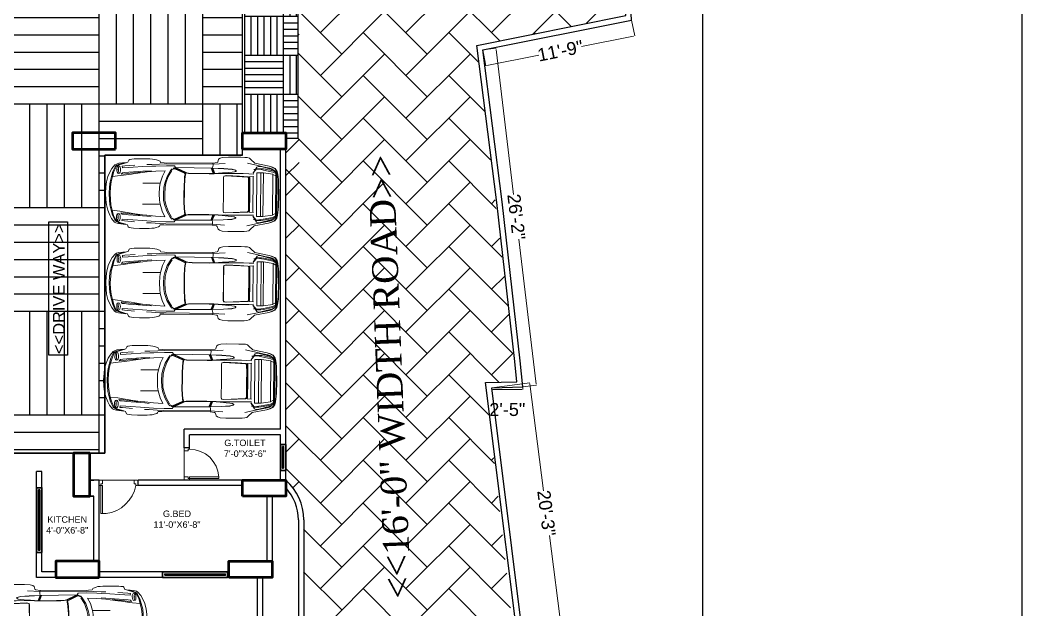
# Model space of a CAD drawing. Header units: inches. Extents: x -3571 to 5466, y -4496 to 5188.
# Drawn here: x 4539 to 5466, y 890 to 1436 of the extents above; entities that cross this region are included whole.
import ezdxf

# ---------------------------------------------------------------- set-up
doc = ezdxf.new("R2010")
doc.units = ezdxf.units.IN
doc.header["$MEASUREMENT"] = 0
for name, color, linetype, lineweight in [('COLUMN', 1, 'Continuous', 50), ('DOOR', 13, 'Continuous', 20), ('high income', 202, 'Continuous', 5), ('text', 7, 'Continuous', 5), ('wall', 250, 'Continuous', 30), ('WALL (I)', 7, 'Continuous', 30), ('WIN', 132, 'Continuous', 9)]:
    doc.layers.add(name, color=color, linetype=linetype, lineweight=lineweight)
doc.styles.add('1-2', font='arial.ttf')
doc.styles.add('a', font='times.ttf', dxfattribs={"height": 1})
doc.styles.add('arial narrow', font='ARIALN.TTF')
doc.styles.add('DIM', font='arial.ttf', dxfattribs={"width": 0.9, "height": 7})
doc.styles.add('style2', font='ARIALN.TTF')
doc.dimstyles.new('STANDARD$0', dxfattribs={"dimscale": 0, "dimtxt": 10, "dimasz": 8, "dimexe": 6, "dimexo": 8, "dimgap": 3, "dimtad": 1, "dimdec": 0, "dimzin": 3, "dimdsep": 46, "dimlunit": 4, "dimtxsty": 'DIM', "dimblk": 'DOTSMALL', "dimcen": 0, "dimclrd": 6, "dimclre": 6, "dimclrt": 256, "dimadec": 0, "dimazin": 0, "dimtfac": 1, "dimtdec": 0, "dimtofl": 0, "dimtmove": 2, "dimatfit": 0, "dimldrblk": 'DOTSMALL', "dimfxl": 1, "dimtolj": 1, "dimtzin": 0, "dimarcsym": 0})

# ---------------------------------------------------------------- blocks, each defined once
blk = doc.blocks.new('*D12')
at = {"layer": 'Defpoints', "color": 0, "ltscale": 2}
for p in [(5104.9, 1436.11), (5107.85, 1421.41), (4967.14, 1408.43)]:
    blk.add_point(p, dxfattribs=at)
at = {"layer": 'wall', "color": 7, "lineweight": 15, "ltscale": 2}
for p, q in [((5104.9, 1436.11), (5107.85, 1421.41)), ((5106.87, 1421.22), (5058.72, 1411.54)), ((4967.14, 1408.43), (4970.1, 1393.74)), ((4971.08, 1393.93), (5019.23, 1403.61))]:
    blk.add_line(p, q, dxfattribs=at)
at = {"layer": 'wall', "color": 7, "ltscale": 2}
for points in [[(5106.84, 1421.38), (5106.91, 1421.05), (5107.85, 1421.41)], [(4971.04, 1394.1), (4971.11, 1393.77), (4970.1, 1393.74)]]:
    blk.add_solid(points, dxfattribs=at)
at = {"layer": 'wall', "color": 7, "lineweight": 25, "ltscale": 2, "insert": (5038.98, 1407.57), "char_height": 12, "attachment_point": 5, "rotation": 11.35931, "style": '1-2'}
blk.add_mtext('\\A1;11\'-9"', dxfattribs=at)
blk = doc.blocks.new('*D13')
at = {"layer": 'Defpoints', "color": 0, "ltscale": 2}
for p in [(4967.14, 1408.43), (5004.38, 1096.39), (5016.89, 1097.88)]:
    blk.add_point(p, dxfattribs=at)
at = {"layer": 'wall', "color": 7, "lineweight": 15, "ltscale": 2}
for p, q in [((4967.14, 1408.43), (4979.65, 1409.93)), ((4979.76, 1408.93), (4995.8, 1274.56)), ((5016.77, 1098.88), (5000.73, 1233.25)), ((5004.38, 1096.39), (5016.89, 1097.88))]:
    blk.add_line(p, q, dxfattribs=at)
at = {"layer": 'wall', "color": 7, "ltscale": 2}
for points in [[(4979.93, 1408.95), (4979.6, 1408.91), (4979.65, 1409.93)], [(5016.93, 1098.89), (5016.6, 1098.86), (5016.89, 1097.88)]]:
    blk.add_solid(points, dxfattribs=at)
at = {"layer": 'wall', "color": 7, "lineweight": 25, "ltscale": 2, "insert": (4998.27, 1253.9), "char_height": 12, "attachment_point": 5, "rotation": 276.80574, "style": '1-2'}
blk.add_mtext('\\A1;26\'-2"', dxfattribs=at)
blk = doc.blocks.new('*D14')
at = {"layer": 'Defpoints', "color": 0, "ltscale": 2}
for p in [(4975.47, 1095.67), (5004.38, 1096.39), (4975.47, 1093.9)]:
    blk.add_point(p, dxfattribs=at)
at = {"layer": 'wall', "color": 7, "lineweight": 15, "ltscale": 2}
for p, q in [((4975.47, 1095.67), (4975.47, 1093.9)), ((5004.38, 1096.39), (5004.38, 1093.9)), ((5003.38, 1093.9), (4976.47, 1093.9))]:
    blk.add_line(p, q, dxfattribs=at)
at = {"layer": 'wall', "color": 7, "ltscale": 2}
for points in [[(4976.47, 1094.07), (4976.47, 1093.74), (4975.47, 1093.9)], [(5003.38, 1094.07), (5003.38, 1093.74), (5004.38, 1093.9)]]:
    blk.add_solid(points, dxfattribs=at)
at = {"layer": 'wall', "color": 7, "lineweight": 25, "ltscale": 2, "insert": (4989.93, 1075.39), "char_height": 12, "attachment_point": 5, "style": '1-2'}
blk.add_mtext('\\A1;2\'-5"', dxfattribs=at)
blk = doc.blocks.new('*D19')
at = {"layer": 'Defpoints', "color": 0, "ltscale": 2}
for p in [(4975.47, 1095.67), (5010.67, 1100.19), (5006.49, 854.44)]:
    blk.add_point(p, dxfattribs=at)
at = {"layer": 'wall', "color": 7, "lineweight": 15, "ltscale": 2}
for p, q in [((4975.47, 1095.67), (5010.67, 1100.19)), ((5010.79, 1099.2), (5023.53, 1000.21)), ((5041.56, 859.96), (5028.83, 958.95)), ((5006.49, 854.44), (5041.69, 858.97))]:
    blk.add_line(p, q, dxfattribs=at)
at = {"layer": 'wall', "color": 7, "ltscale": 2}
for points in [[(5010.96, 1099.22), (5010.63, 1099.18), (5010.67, 1100.19)], [(5041.73, 859.98), (5041.4, 859.94), (5041.69, 858.97)]]:
    blk.add_solid(points, dxfattribs=at)
at = {"layer": 'wall', "color": 7, "lineweight": 25, "ltscale": 2, "insert": (5026.18, 979.58), "char_height": 12, "attachment_point": 5, "rotation": 277.32891, "style": '1-2'}
blk.add_mtext('\\A1;20\'-3"', dxfattribs=at)
blk = doc.blocks.new('car-01')
at = {"layer": 'high income', "linetype": 'ByBlock'}
for p, q in [((-20.24, 148.32), (-22.7, 146.69)), ((-22.48, 146.53), (-20.24, 147.98)), ((-17.72, 149.01), (-20.24, 148.32)), ((-20.24, 147.98), (-17.72, 148.67)), ((-20.08, 147.24), (-19.08, 148.13)), ((-19.19, 147.24), (-18.64, 148.13)), ((-19.08, 148.13), (19.08, 148.13)), ((-13, 149.59), (-17.72, 149.01)), ((-17.72, 148.67), (-13.34, 149.22)), ((-13.34, 149.22), (-10.43, 149.34)), ((-10.1, 149.71), (-13, 149.59)), ((-10.43, 149.34), (0, 149.47)), ((-0.02, 149.91), (-10.1, 149.71)), ((10.43, 149.34), (0, 149.47)), ((0.02, 149.91), (10.1, 149.71)), ((10.1, 149.71), (13, 149.59)), ((13.34, 149.22), (10.43, 149.34)), ((13, 149.59), (17.72, 149.01)), ((17.72, 148.67), (13.34, 149.22)), ((17.72, 149.01), (20.24, 148.32)), ((20.24, 147.98), (17.72, 148.67)), ((19.19, 147.24), (18.64, 148.13)), ((20.08, 147.24), (19.08, 148.13)), ((20.24, 148.32), (22.7, 146.69)), ((22.48, 146.53), (20.24, 147.98)), ((-27.04, 128.94), (-24.68, 141.34)), ((-24.68, 141.34), (-23.6, 144.44)), ((-23.85, 144.26), (-24.68, 141.34)), ((-24.19, 134.45), (-21.42, 144.8)), ((-22.7, 146.69), (-23.85, 144.26)), ((-23.79, 137.53), (-22.97, 142.12)), ((-23.6, 144.44), (-22.48, 146.53)), ((-23.26, 138.45), (-22.51, 142.12)), ((-22.97, 142.12), (-22.42, 143.8)), ((-22.51, 142.12), (-21.82, 143.8)), ((-22.42, 143.8), (-21.36, 145.35)), ((-22.19, 136.67), (-20.53, 144.69)), ((-21.82, 143.8), (-21.59, 144.15)), ((-21.42, 144.8), (-20.08, 147.24)), ((-21.36, 145.35), (-21, 145.56)), ((-19.64, 144.69), (-21.3, 136.67)), ((-20.53, 144.69), (-19.19, 147.24)), ((-18.3, 147.24), (-19.64, 144.69)), ((-17.84, 144.69), (-18.96, 136.45)), ((18.3, 147.24), (-18.3, 147.24)), ((17.84, 144.69), (-17.84, 144.69)), ((-16.24, 147.24), (-17.58, 144.8)), ((16.24, 147.24), (17.58, 144.8)), ((17.84, 144.69), (18.96, 136.45)), ((18.3, 147.24), (19.64, 144.69)), ((20.53, 144.69), (19.19, 147.24)), ((19.64, 144.69), (21.3, 136.67)), ((21.42, 144.8), (20.08, 147.24)), ((22.19, 136.67), (20.53, 144.69)), ((21.36, 145.35), (21, 145.56)), ((22.42, 143.8), (21.36, 145.35)), ((24.19, 134.45), (21.42, 144.8)), ((21.82, 143.8), (21.59, 144.15)), ((22.51, 142.12), (21.82, 143.8)), ((22.97, 142.12), (22.42, 143.8)), ((23.6, 144.44), (22.48, 146.53)), ((23.26, 138.45), (22.51, 142.12)), ((22.7, 146.69), (23.85, 144.26)), ((23.79, 137.53), (22.97, 142.12)), ((24.68, 141.34), (23.6, 144.44)), ((23.85, 144.26), (24.68, 141.34)), ((27.04, 128.94), (24.68, 141.34)), ((-27.06, 122.54), (-25.11, 131.63)), ((-25.11, 131.63), (-23.79, 137.53)), ((-24.42, 132.33), (-24.19, 134.45)), ((-23.86, 130.89), (-24.42, 132.33)), ((-18.64, 127.56), (-23.86, 130.89)), ((-23.65, 138.13), (-23.26, 138.45)), ((-22.53, 130.89), (-22.42, 134.56)), ((-22.08, 130.89), (-22.53, 130.89)), ((-22.53, 130.89), (-18.65, 127.56)), ((-22.42, 134.56), (-22.19, 136.67)), ((-21.64, 134.56), (-22.08, 130.89)), ((-21.3, 136.67), (-21.64, 134.56)), ((18.96, 134.33), (-19.07, 134.33)), ((-18.96, 136.45), (-18.96, 130.89)), ((18.96, 136.45), (-18.96, 136.45)), ((-18.96, 130.89), (18.96, 130.89)), ((18.64, 127.56), (23.86, 130.89)), ((22.53, 130.89), (18.65, 127.56)), ((18.96, 136.45), (18.96, 130.89)), ((21.3, 136.67), (21.64, 134.56)), ((21.64, 134.56), (22.08, 130.89)), ((22.08, 130.89), (22.53, 130.89)), ((22.42, 134.56), (22.19, 136.67)), ((22.53, 130.89), (22.42, 134.56)), ((23.65, 138.13), (23.26, 138.45)), ((25.11, 131.63), (23.79, 137.53)), ((23.86, 130.89), (24.42, 132.33)), ((24.42, 132.33), (24.19, 134.45)), ((27.06, 122.54), (25.11, 131.63)), ((-32.02, 120.21), (-31.89, 122.44)), ((-31.89, 122.44), (-31.35, 124.33)), ((-31.35, 124.33), (-30.39, 125.45)), ((-30.39, 125.45), (-27.04, 128.94)), ((-21.62, 128.15), (-21.56, 129.46)), ((-18.02, 119.1), (-17.96, 123.99)), ((-17.96, 123.99), (-17.78, 128.15)), ((-15.11, 122.9), (-16.04, 104.35)), ((-15.77, 115.69), (-15.3, 123.28)), ((-15.35, 124.33), (-15.54, 128.14)), ((15.54, 127.56), (-15.44, 127.56)), ((-14.31, 124.71), (-15.35, 124.33)), ((-15.3, 123.28), (-14.92, 123.76)), ((-14.8, 123.38), (-15.11, 122.9)), ((-14.92, 123.76), (-14.31, 124.11)), ((-14.2, 123.73), (-14.8, 123.38)), ((0, 124.79), (-14.31, 124.71)), ((-14.31, 124.11), (-7.45, 124.24)), ((-7.35, 123.81), (-14.2, 123.73)), ((-7.45, 124.24), (0, 124.24)), ((0, 123.81), (-7.35, 123.81)), ((0, 124.79), (14.31, 124.71)), ((7.45, 124.24), (0, 124.24)), ((0, 123.81), (7.35, 123.81)), ((7.35, 123.81), (14.2, 123.73)), ((14.31, 124.11), (7.45, 124.24)), ((14.2, 123.73), (14.8, 123.38)), ((14.31, 124.71), (15.35, 124.33)), ((14.92, 123.76), (14.31, 124.11)), ((14.8, 123.38), (15.11, 122.9)), ((15.3, 123.28), (14.92, 123.76)), ((15.11, 122.9), (16.04, 104.35)), ((15.77, 115.69), (15.3, 123.28)), ((15.35, 124.33), (15.54, 128.14)), ((17.96, 123.99), (17.78, 128.15)), ((18.02, 119.1), (17.96, 123.99)), ((21.62, 128.15), (21.56, 129.46)), ((30.39, 125.45), (27.04, 128.94)), ((31.35, 124.33), (30.39, 125.45)), ((31.89, 122.44), (31.35, 124.33)), ((32.02, 120.21), (31.89, 122.44)), ((-32.13, 116.88), (-32.02, 120.21)), ((-32.13, 106.09), (-32.13, 116.88)), ((-20.67, 112.83), (-21.01, 112.37)), ((-20.21, 112.88), (-20.67, 112.83)), ((-19.9, 112.57), (-20.21, 112.88)), ((-18.1, 104.2), (-18.09, 113.43)), ((-18.09, 113.43), (-18.02, 119.1)), ((-16.15, 104.18), (-15.77, 115.69)), ((16.15, 104.18), (15.77, 115.69)), ((18.09, 113.43), (18.02, 119.1)), ((18.1, 104.2), (18.09, 113.43)), ((19.9, 112.57), (20.21, 112.88)), ((20.21, 112.88), (20.67, 112.83)), ((20.67, 112.83), (21.01, 112.37)), ((32.13, 116.88), (32.02, 120.21)), ((32.13, 106.09), (32.13, 116.88)), ((-31.81, 101.09), (-32.13, 106.09)), ((-21.73, 109.42), (-22.22, 102.09)), ((-21.61, 109.44), (-22.11, 102.09)), ((-21.01, 112.37), (-21.73, 109.42)), ((-20.9, 112.22), (-21.61, 109.44)), ((-20.56, 112.62), (-20.9, 112.22)), ((-20.19, 112.63), (-20.56, 112.62)), ((-19.9, 112.4), (-20.19, 112.63)), ((-19.56, 111.61), (-19.9, 112.57)), ((-19.56, 111.45), (-19.9, 112.4)), ((-19.24, 109.45), (-19.56, 111.61)), ((-19.24, 109.45), (-19.56, 111.45)), ((-18.93, 106.4), (-19.24, 109.45)), ((-18.45, 100.97), (-18.93, 106.4)), ((-17.88, 97.53), (-18.1, 104.2)), ((-15.74, 102.2), (-16.15, 104.18)), ((-16.04, 104.35), (-15.63, 102.35)), ((16.04, 104.35), (15.63, 102.35)), ((15.74, 102.2), (16.15, 104.18)), ((17.88, 97.53), (18.1, 104.2)), ((18.45, 100.97), (18.93, 106.4)), ((18.93, 106.4), (19.24, 109.45)), ((19.24, 109.45), (19.56, 111.61)), ((19.24, 109.45), (19.56, 111.45)), ((19.56, 111.61), (19.9, 112.57)), ((19.56, 111.45), (19.9, 112.4)), ((19.9, 112.4), (20.19, 112.63)), ((20.19, 112.63), (20.56, 112.62)), ((20.56, 112.62), (20.9, 112.22)), ((20.9, 112.22), (21.61, 109.44)), ((21.01, 112.37), (21.73, 109.42)), ((21.61, 109.44), (22.11, 102.09)), ((21.73, 109.42), (22.22, 102.09)), ((31.81, 101.09), (32.13, 106.09)), ((-31.13, 98.87), (-31.81, 101.09)), ((-30.24, 97.62), (-31.13, 98.87)), ((-27.86, 96.96), (-30.24, 97.62)), ((-27.38, 96.3), (-27.86, 96.96)), ((-26.78, 92.52), (-27.38, 96.3)), ((-25.94, 92.86), (-26.63, 103.31)), ((-22.22, 102.09), (-22.57, 92.41)), ((-22.11, 102.09), (-22.47, 92.41)), ((-18.21, 97.53), (-18.45, 100.97)), ((-17.99, 93.8), (-18.21, 97.53)), ((-17.76, 93.84), (-17.88, 97.53)), ((-14.46, 101.88), (-15.74, 102.2)), ((-15.63, 102.35), (-14.35, 102.02)), ((0.02, 102.06), (-14.46, 101.88)), ((-14.35, 102.02), (-0.02, 102.06)), ((-0.02, 102.06), (14.46, 101.88)), ((14.35, 102.02), (0.02, 102.06)), ((15.63, 102.35), (14.35, 102.02)), ((14.46, 101.88), (15.74, 102.2)), ((17.76, 93.84), (17.88, 97.53)), ((17.99, 93.8), (18.21, 97.53)), ((18.21, 97.53), (18.45, 100.97)), ((22.11, 102.09), (22.47, 92.41)), ((22.22, 102.09), (22.57, 92.41)), ((25.94, 92.86), (26.63, 103.31)), ((26.78, 92.52), (27.38, 96.3)), ((27.38, 96.3), (27.86, 96.96)), ((27.86, 96.96), (30.24, 97.62)), ((30.24, 97.62), (31.13, 98.87)), ((31.13, 98.87), (31.81, 101.09)), ((-26.84, 50.6), (-26.78, 92.52)), ((-25.94, 92.86), (-26.78, 92.52)), ((-25.28, 92.86), (-25.94, 92.86)), ((-25.91, 52.38), (-25.94, 92.86)), ((-24.03, 92.75), (-25.28, 92.86)), ((-22.9, 92.41), (-24.03, 92.75)), ((-22.57, 92.41), (-22.9, 92.41)), ((-22.9, 60.39), (-22.56, 92.41)), ((-22.45, 92.41), (-22.79, 60.88)), ((-22.56, 92.41), (-22.45, 92.41)), ((-18.02, 94.41), (-22.47, 92.61)), ((-17.99, 93.8), (-22.47, 91.95)), ((-22.47, 91.31), (-17.98, 93.12)), ((-17.86, 89.57), (-17.99, 93.8)), ((-17.89, 78.4), (-17.86, 89.57)), ((-17.69, 89.6), (-17.76, 93.84)), ((-17.68, 78.4), (-17.69, 89.6)), ((17.68, 78.4), (17.69, 89.6)), ((17.69, 89.6), (17.76, 93.84)), ((17.86, 89.57), (17.99, 93.8)), ((17.89, 78.4), (17.86, 89.57)), ((22.47, 91.31), (17.98, 93.12)), ((17.99, 93.8), (22.47, 91.95)), ((18.02, 94.41), (22.47, 92.61)), ((22.56, 92.41), (22.45, 92.41)), ((22.45, 92.41), (22.79, 60.88)), ((22.9, 60.39), (22.56, 92.41)), ((22.57, 92.41), (22.9, 92.41)), ((22.9, 92.41), (24.03, 92.75)), ((24.03, 92.75), (25.28, 92.86)), ((25.28, 92.86), (25.94, 92.86)), ((25.91, 52.38), (25.94, 92.86)), ((25.94, 92.86), (26.78, 92.52)), ((26.84, 50.6), (26.78, 92.52)), ((-17.89, 74.57), (-17.89, 78.4)), ((-17.74, 74.57), (-17.68, 78.4)), ((17.74, 74.57), (17.68, 78.4)), ((17.89, 74.57), (17.89, 78.4)), ((-18.59, 69.7), (-22.39, 61.42)), ((-18.18, 70.87), (-18.59, 69.7)), ((-18.59, 68.93), (-18.39, 69.49)), ((-18.39, 69.49), (-18.18, 70.1)), ((-17.96, 71.7), (-18.18, 70.87)), ((-18.18, 70.1), (-17.88, 71.66)), ((-17.98, 71.7), (-17.89, 74.57)), ((-17.88, 71.66), (-17.74, 74.57)), ((17.88, 71.66), (17.74, 74.57)), ((18.18, 70.1), (17.88, 71.66)), ((17.98, 71.7), (17.89, 74.57)), ((17.96, 71.7), (18.18, 70.87)), ((18.18, 70.87), (18.59, 69.7)), ((18.39, 69.49), (18.18, 70.1)), ((18.59, 68.93), (18.39, 69.49)), ((18.59, 69.7), (22.39, 61.42)), ((-22.4, 60.65), (-18.59, 68.93)), ((-18.47, 68.55), (-22.3, 60.17)), ((-21.82, 59.76), (-18.02, 68.09)), ((-18.22, 69.04), (-18.47, 68.55)), ((-17.56, 69.26), (-18.22, 69.04)), ((-18.02, 68.09), (-17.72, 68.6)), ((-17.72, 68.6), (-17.32, 68.79)), ((-16.53, 69.06), (-17.56, 69.26)), ((-17.32, 68.79), (-16.4, 68.53)), ((-15.14, 68.78), (-16.53, 69.06)), ((-16.4, 68.53), (-15.14, 68.33)), ((-12.66, 68.49), (-15.14, 68.78)), ((-15.14, 68.33), (-12.58, 68.15)), ((-12.66, 68.49), (-6.44, 68.16)), ((-12.58, 68.15), (-6.44, 67.89)), ((-6.44, 68.16), (0, 68.2)), ((-6.44, 67.89), (0, 67.86)), ((6.44, 68.16), (0, 68.2)), ((6.44, 67.89), (0, 67.86)), ((12.66, 68.49), (6.44, 68.16)), ((12.58, 68.15), (6.44, 67.89)), ((15.14, 68.33), (12.58, 68.15)), ((12.66, 68.49), (15.14, 68.78)), ((15.14, 68.78), (16.53, 69.06)), ((16.4, 68.53), (15.14, 68.33)), ((17.32, 68.79), (16.4, 68.53)), ((16.53, 69.06), (17.56, 69.26)), ((17.72, 68.6), (17.32, 68.79)), ((17.56, 69.26), (18.22, 69.04)), ((18.02, 68.09), (17.72, 68.6)), ((21.82, 59.76), (18.02, 68.09)), ((18.22, 69.04), (18.47, 68.55)), ((18.47, 68.55), (22.3, 60.17)), ((22.4, 60.65), (18.59, 68.93)), ((-25.89, 52.38), (-25.69, 46.61)), ((-24.36, 52.49), (-24.2, 59.5)), ((-23.97, 43.38), (-24.36, 52.49)), ((-22.91, 60.39), (-24.2, 59.5)), ((-22.99, 60.39), (-22.99, 60.39)), ((-22.25, 58.33), (-22.91, 60.39)), ((-22.68, 59.77), (-22.4, 60.65)), ((-22.3, 60.17), (-22.33, 59.21)), ((-22.33, 59.21), (-22.25, 58.33)), ((-21.74, 58.62), (-21.82, 59.76)), ((-20.24, 56.16), (-21.79, 57.5)), ((-20.96, 57.72), (-21.74, 58.62)), ((-15.14, 54.2), (-20.24, 57.24)), ((-15.14, 53.08), (-20.24, 56.16)), ((-15.14, 54.2), (-15.14, 54.2)), ((-9.13, 52.2), (-15.14, 54.2)), ((-9.13, 51.08), (-15.14, 53.08)), ((-5.56, 51.42), (-9.13, 52.2)), ((5.56, 51.42), (9.13, 52.2)), ((9.13, 52.2), (15.14, 54.2)), ((9.13, 51.08), (15.14, 53.08)), ((15.14, 54.2), (20.24, 57.24)), ((15.14, 53.08), (20.24, 56.16)), ((15.14, 54.2), (15.14, 54.2)), ((20.24, 56.16), (21.79, 57.5)), ((20.96, 57.72), (21.74, 58.62)), ((21.74, 58.62), (21.82, 59.76)), ((22.25, 58.33), (22.91, 60.39)), ((22.33, 59.21), (22.25, 58.33)), ((22.3, 60.17), (22.33, 59.21)), ((22.68, 59.77), (22.4, 60.65)), ((22.91, 60.39), (24.2, 59.5)), ((22.99, 60.39), (22.99, 60.39)), ((23.97, 43.38), (24.36, 52.49)), ((24.36, 52.49), (24.2, 59.5)), ((25.89, 52.38), (25.69, 46.61)), ((-29.72, 42.38), (-29.27, 43.96)), ((-29.27, 43.96), (-28.58, 46.16)), ((-28.58, 46.16), (-28.1, 46.94)), ((-28.1, 46.94), (-26.95, 47.37)), ((-26.95, 47.37), (-26.84, 50.6)), ((-25.69, 46.61), (-25.32, 39.74)), ((-19.47, 43.38), (-19.9, 51.42)), ((-19.9, 51.42), (-15.12, 49.08)), ((-15.12, 49.08), (-9.13, 47.3)), ((-5.56, 50.31), (-9.13, 51.08)), ((-9.13, 47.3), (-9.08, 39.71)), ((-9.13, 47.3), (-5.56, 46.73)), ((0, 51.2), (-5.56, 51.42)), ((0, 50.08), (-5.56, 50.31)), ((-5.56, 46.73), (0, 46.51)), ((0, 51.2), (5.56, 51.42)), ((0, 50.08), (5.56, 50.31)), ((5.56, 46.73), (0, 46.51)), ((5.56, 50.31), (9.13, 51.08)), ((9.13, 47.3), (5.56, 46.73)), ((9.13, 47.3), (9.08, 39.71)), ((15.12, 49.08), (9.13, 47.3)), ((19.9, 51.42), (15.12, 49.08)), ((19.47, 43.38), (19.9, 51.42)), ((25.69, 46.61), (25.32, 39.74)), ((26.95, 47.37), (26.84, 50.6)), ((28.1, 46.94), (26.95, 47.37)), ((28.58, 46.16), (28.1, 46.94)), ((29.27, 43.96), (28.58, 46.16)), ((29.72, 42.38), (29.27, 43.96)), ((-30.18, 29.47), (-30.1, 38.03)), ((-30.1, 38.03), (-29.96, 40.37)), ((-29.96, 40.37), (-29.72, 42.38)), ((-25.32, 39.74), (-25.14, 35.59)), ((-23.77, 39.74), (-23.97, 43.38)), ((-23.36, 32.04), (-23.77, 39.74)), ((-19.58, 35.8), (-19.9, 39.71)), ((-19.32, 32.04), (-19.58, 35.8)), ((-18.76, 35.8), (-19.47, 43.38)), ((-18.33, 32.04), (-18.76, 35.8)), ((-9.08, 39.71), (-9.08, 32.04)), ((9.08, 39.71), (9.08, 32.04)), ((18.33, 32.04), (18.76, 35.8)), ((18.76, 35.8), (19.47, 43.38)), ((19.32, 32.04), (19.58, 35.8)), ((19.58, 35.8), (19.9, 39.71)), ((23.36, 32.04), (23.77, 39.74)), ((23.77, 39.74), (23.97, 43.38)), ((25.32, 39.74), (25.14, 35.59)), ((29.96, 40.37), (29.72, 42.38)), ((30.1, 38.03), (29.96, 40.37)), ((30.18, 29.47), (30.1, 38.03)), ((-29.98, 24.46), (-30.18, 29.47)), ((-22.91, 23.69), (-23.36, 32.04)), ((-19.08, 28.24), (-19.32, 32.04)), ((-18.79, 24.11), (-19.08, 28.24)), ((-18.62, 30.13), (-17.99, 24.71)), ((-17.44, 25.39), (-18.33, 32.04)), ((17.44, 25.39), (18.33, 32.04)), ((18.62, 30.13), (17.99, 24.71)), ((18.79, 24.11), (19.08, 28.24)), ((19.08, 28.24), (19.32, 32.04)), ((22.91, 23.69), (23.36, 32.04)), ((29.98, 24.46), (30.18, 29.47)), ((-29.83, 22.47), (-29.98, 24.46)), ((-29.54, 20.68), (-29.83, 22.47)), ((-29.01, 19.91), (-29.54, 20.68)), ((-27, 19.1), (-29.01, 19.91)), ((-26.69, 17.69), (-27, 19.1)), ((-26.14, 11.23), (-26.8, 17.69)), ((-24.8, 11.51), (-26.69, 17.69)), ((-24.62, 25.22), (-23.8, 16.46)), ((-22.57, 19.27), (-22.91, 23.69)), ((-22.25, 14.43), (-22.57, 19.27)), ((-18.41, 19.98), (-18.79, 24.11)), ((-18.06, 16.38), (-18.41, 19.98)), ((-17.99, 24.71), (-17.55, 21.02)), ((-17.55, 21.02), (-17.07, 17.21)), ((-16.9, 22.16), (-17.44, 25.39)), ((-15.84, 15.3), (-16.9, 22.16)), ((15.84, 15.3), (16.9, 22.16)), ((16.9, 22.16), (17.44, 25.39)), ((17.55, 21.02), (17.07, 17.21)), ((17.99, 24.71), (17.55, 21.02)), ((18.06, 16.38), (18.41, 19.98)), ((18.41, 19.98), (18.79, 24.11)), ((22.25, 14.43), (22.57, 19.27)), ((22.57, 19.27), (22.91, 23.69)), ((24.62, 25.22), (23.8, 16.46)), ((24.8, 11.51), (26.69, 17.69)), ((26.14, 11.23), (26.8, 17.69)), ((26.69, 17.69), (27, 19.1)), ((27, 19.1), (29.01, 19.91)), ((29.01, 19.91), (29.54, 20.68)), ((29.54, 20.68), (29.83, 22.47)), ((29.83, 22.47), (29.98, 24.46)), ((-25.36, 11.74), (-26.59, 16.16)), ((-25.46, 9.13), (-26.14, 11.23)), ((-24.8, 7.9), (-25.46, 9.13)), ((-24.38, 9.53), (-25.36, 11.74)), ((-23.57, 9.24), (-24.8, 11.51)), ((-23.52, 8.48), (-24.38, 9.53)), ((-23.63, 11.95), (-23.89, 11.4)), ((-23.89, 11.4), (-23.57, 10.34)), ((-23.8, 16.46), (-23.57, 14.29)), ((-22.87, 12.39), (-23.63, 11.95)), ((-23.57, 14.29), (-22.25, 14.43)), ((-23.34, 10.63), (-23.57, 10.34)), ((-23.57, 10.34), (-23.34, 10.06)), ((-21.27, 8.01), (-23.57, 9.24)), ((-22.7, 10.86), (-23.34, 10.63)), ((-23.34, 10.06), (-22.7, 9.83)), ((-21.73, 12.71), (-22.87, 12.39)), ((-21.84, 11), (-22.7, 10.86)), ((-22.7, 9.83), (-21.71, 9.67)), ((-20.58, 11.08), (-21.84, 11)), ((-21.84, 11), (-20.58, 10.83)), ((-20.62, 12.8), (-21.73, 12.71)), ((-21.71, 9.67), (-20.58, 9.62)), ((-19.52, 12.71), (-20.62, 12.8)), ((-19.41, 11.02), (-20.58, 11.08)), ((-20.58, 10.83), (-19.41, 11.02)), ((-20.58, 9.62), (-19.42, 9.67)), ((-18.39, 12.39), (-19.52, 12.71)), ((-18.52, 10.86), (-19.42, 11.02)), ((-19.42, 9.67), (-18.45, 9.83)), ((-17.86, 10.63), (-18.52, 10.86)), ((-18.45, 9.83), (-17.82, 10.06)), ((-17.69, 11.95), (-18.39, 12.39)), ((-17.89, 14.4), (-18.06, 16.38)), ((-16.66, 13.4), (-17.89, 14.4)), ((-17.64, 10.34), (-17.86, 10.63)), ((-17.82, 10.06), (-17.64, 10.34)), ((-17.39, 11.4), (-17.69, 11.95)), ((-17.64, 10.34), (-17.39, 11.4)), ((-17.07, 17.21), (-16.66, 13.4)), ((-15.4, 12.55), (-15.84, 15.3)), ((-14.69, 5.9), (-15.4, 12.55)), ((14.69, 5.9), (15.4, 12.55)), ((15.4, 12.55), (15.84, 15.3)), ((17.07, 17.21), (16.66, 13.4)), ((16.66, 13.4), (17.89, 14.4)), ((17.39, 11.4), (17.69, 11.95)), ((17.64, 10.34), (17.39, 11.4)), ((17.64, 10.34), (17.86, 10.63)), ((17.82, 10.06), (17.64, 10.34)), ((17.69, 11.95), (18.39, 12.39)), ((18.45, 9.83), (17.82, 10.06)), ((17.86, 10.63), (18.52, 10.86)), ((17.89, 14.4), (18.06, 16.38)), ((18.39, 12.39), (19.52, 12.71)), ((19.42, 9.67), (18.45, 9.83)), ((18.52, 10.86), (19.42, 11.02)), ((19.41, 11.02), (20.58, 11.08)), ((20.58, 10.83), (19.41, 11.02)), ((20.58, 9.62), (19.42, 9.67)), ((19.52, 12.71), (20.62, 12.8)), ((20.58, 11.08), (21.84, 11)), ((21.84, 11), (20.58, 10.83)), ((21.71, 9.67), (20.58, 9.62)), ((20.62, 12.8), (21.73, 12.71)), ((21.27, 8.01), (23.57, 9.24)), ((22.7, 9.83), (21.71, 9.67)), ((21.73, 12.71), (22.87, 12.39)), ((21.84, 11), (22.7, 10.86)), ((23.57, 14.29), (22.25, 14.43)), ((22.7, 10.86), (23.34, 10.63)), ((23.34, 10.06), (22.7, 9.83)), ((22.87, 12.39), (23.63, 11.95)), ((23.34, 10.63), (23.57, 10.34)), ((23.57, 10.34), (23.34, 10.06)), ((23.52, 8.48), (24.38, 9.53)), ((23.8, 16.46), (23.57, 14.29)), ((23.57, 9.24), (24.8, 11.51)), ((23.89, 11.4), (23.57, 10.34)), ((23.63, 11.95), (23.89, 11.4)), ((24.38, 9.53), (25.36, 11.74)), ((24.8, 7.9), (25.46, 9.13)), ((25.36, 11.74), (26.59, 16.16)), ((25.46, 9.13), (26.14, 11.23)), ((-21.68, 5.35), (-24.8, 7.9)), ((-18.97, 6.21), (-23.52, 8.48)), ((-19.02, 3.84), (-21.68, 5.35)), ((-19.04, 7.11), (-21.27, 8.01)), ((-14.69, 5.9), (-19.04, 7.11)), ((-14.67, 1.95), (-19.02, 3.84)), ((-14.69, 5.01), (-18.97, 6.21)), ((-10.02, 4.73), (-14.69, 5.9)), ((-10.02, 3.84), (-14.69, 5.01)), ((-10.02, 0.78), (-14.67, 1.95)), ((-5.58, 4.23), (-10.02, 4.73)), ((-5.58, 3.33), (-10.02, 3.84)), ((-5.56, 0.28), (-10.02, 0.78)), ((0, 3.95), (-5.58, 4.23)), ((0, 3.06), (-5.58, 3.33)), ((0, 0), (-5.56, 0.28)), ((0, 3.95), (5.58, 4.23)), ((0, 3.06), (5.58, 3.33)), ((0, 0), (5.56, 0.28)), ((5.56, 0.28), (10.02, 0.78)), ((5.58, 4.23), (10.02, 4.73)), ((5.58, 3.33), (10.02, 3.84)), ((10.02, 4.73), (14.69, 5.9)), ((10.02, 3.84), (14.69, 5.01)), ((10.02, 0.78), (14.67, 1.95)), ((14.67, 1.95), (19.02, 3.84)), ((14.69, 5.9), (19.04, 7.11)), ((14.69, 5.01), (18.97, 6.21)), ((18.97, 6.21), (23.52, 8.48)), ((19.02, 3.84), (21.68, 5.35)), ((19.04, 7.11), (21.27, 8.01)), ((21.68, 5.35), (24.8, 7.9))]:
    blk.add_line(p, q, dxfattribs=at)
blk = doc.blocks.new('d 36')
at = {"layer": 'DOOR'}
for p, q in [((114513.84, 20341.86), (114508.84, 20341.86)), ((114512.34, 20315.79), (114512.34, 20341.86)), ((114513.84, 20315.79), (114513.84, 20341.86)), ((114479.84, 20315.79), (114481.34, 20315.79)), ((114481.34, 20314.29), (114482.84, 20314.29)), ((114512.34, 20315.79), (114513.84, 20315.79)), ((114513.84, 20314.29), (114512.34, 20314.29)), ((114515.34, 20315.79), (114513.84, 20315.79)), ((114479.84, 20310.79), (114482.84, 20310.79)), ((114482.84, 20310.79), (114512.34, 20310.79)), ((114515.34, 20310.79), (114512.34, 20310.79))]:
    blk.add_line(p, q, dxfattribs=at)
for points in [[(114481.34, 20314.29), (114481.34, 20315.79)], [(114482.84, 20310.79), (114482.84, 20314.29)], [(114512.34, 20310.79), (114512.34, 20314.29)], [(114513.84, 20314.29), (114513.84, 20315.79)]]:
    blk.add_lwpolyline(points, dxfattribs=at)
blk.add_arc((114513.35, 20309.56), 32.61, 97.94778, 168.98864, dxfattribs=at)
blk = doc.blocks.new('D2')
at = {"layer": 'DOOR', "linetype": 'ByBlock'}
for p, q in [((-5, 0), (-5, -1.5)), ((0, 0), (0, -3)), ((-3.5, -1.5), (-3.5, -3)), ((-31.96, -27), (-31.96, -28.5)), ((-5, -27), (-31.96, -27)), ((-5, -27), (-5, -28.5)), ((-3.5, -28.5), (-3.5, -27)), ((0, -30), (0, -27)), ((-5, -28.5), (-31.96, -28.5)), ((-5, -30), (-5, -28.5))]:
    blk.add_line(p, q, dxfattribs=at)
for points in [[(-3.5, -1.5), (-5, -1.5)], [(0, -3), (-3.5, -3)], [(0, -27), (-3.5, -27)], [(-3.5, -28.5), (-5, -28.5)]]:
    blk.add_lwpolyline(points, dxfattribs=at)
blk.add_arc((-5, -28.5), 27, 90, 176.81526, dxfattribs=at)
blk = doc.blocks.new('DOOOO')
at = {"layer": 'DOOR'}
blk.add_line((103921.78, 4820.01), (103945.78, 4820.01), dxfattribs=at)
at = {"layer": 'DOOR', "rotation": 270}
blk.add_blockref('D2', (103948.78, 4820.01), dxfattribs=at)

msp = doc.modelspace()

# ---------------------------------------------------------------- hatches: boundary and pattern name
at = {"lineweight": 25, "ltscale": 2}
h = msp.add_hatch(dxfattribs=at)
h.set_pattern_fill('AR-HBONE', color=0, scale=7, style=0)
h.set_pattern_definition([(45, (-169097.448, -8831.42), (3e-15, 39.5979797), [84, -28]), (135, (-169077.65, -8811.622), (3e-15, 39.5979797), [84, -28])])
h.paths.add_polyline_path([(5033.23447, 2780.58429), (4823.97897, 2547.03292), (4836.85863, 2532.5384), (4849.56379, 2508.59965), (4859.55239, 2466.52796), (4859.71095, 1867.54777), (4859.71095, 1708.35744), (4838.3994, 1651.66656), (4821.64987, 1629.49349), (4803.26697, 1614.62405), (4961.59056, 1412.41891), (5099.67286, 1440.15915)])
h = msp.add_hatch()
h.set_pattern_fill('AR-PARQ1', color=1, scale=3, style=0)
h.set_pattern_definition([(90, (4746.832, 1331.588), (-36, 36), [36, -36]), (90, (4752.832, 1331.588), (-36, 36), [36, -36]), (90, (4758.832, 1331.588), (-36, 36), [36, -36]), (90, (4764.832, 1331.588), (-36, 36), [36, -36]), (90, (4770.832, 1331.588), (-36, 36), [36, -36]), (90, (4776.832, 1331.588), (-36, 36), [36, -36]), (90, (4782.832, 1331.588), (-36, 36), [36, -36]), (0, (4746.832, 1367.588), (36, -36), [36, -36]), (0, (4746.832, 1373.588), (36, -36), [36, -36]), (0, (4746.832, 1379.588), (36, -36), [36, -36]), (0, (4746.832, 1385.588), (36, -36), [36, -36]), (0, (4746.832, 1391.588), (36, -36), [36, -36]), (0, (4746.832, 1397.588), (36, -36), [36, -36]), (0, (4746.832, 1403.588), (36, -36), [36, -36])])
h.paths.add_polyline_path([(4796.47457, 2172.95521, -0.277263979), (4773.71878, 2150.02297), (4773.71878, 2016.73811, -0.277263979), (4796.47457, 1993.80588)])
h.paths.add_polyline_path([(4796.47457, 1511.53656), (4746.8324, 1511.53656), (4746.8324, 1331.58778), (4784.8324, 1331.58778), (4796.42988, 1331.58778)])
h = msp.add_hatch()
h.set_pattern_fill('AR-PARQ1', color=21, scale=8, style=0)
h.set_pattern_definition([(90, (3747.89, 494.39), (-96, 96), [96, -96]), (90, (3763.89, 494.39), (-96, 96), [96, -96]), (90, (3779.89, 494.39), (-96, 96), [96, -96]), (90, (3795.89, 494.39), (-96, 96), [96, -96]), (90, (3811.89, 494.39), (-96, 96), [96, -96]), (90, (3827.89, 494.39), (-96, 96), [96, -96]), (90, (3843.89, 494.39), (-96, 96), [96, -96]), (0, (3747.89, 590.39), (96, -96), [96, -96]), (0, (3747.89, 606.39), (96, -96), [96, -96]), (0, (3747.89, 622.39), (96, -96), [96, -96]), (0, (3747.89, 638.39), (96, -96), [96, -96]), (0, (3747.89, 654.39), (96, -96), [96, -96]), (0, (3747.89, 670.39), (96, -96), [96, -96]), (0, (3747.89, 686.39), (96, -96), [96, -96])])
h.paths.add_polyline_path([(4021.36352, 1964.96984), (4070.48421, 1964.96984), (4070.48421, 2066.96984), (4444.4341, 2066.96984), (4444.4341, 1976.9936), (4444.4341, 1964.43463), (4495.68859, 1964.43463), (4495.68859, 1788.31198), (4583.79613, 1788.31198), (4583.79613, 1995.22264), (4567.48345, 1995.22264), (4567.48345, 2031.22264), (4582.48345, 2031.22264), (4582.48345, 2010.02774), (4743.71878, 2010.02774), (4743.71878, 2016.73811), (4768.71878, 2016.73811), (4768.71878, 2149.17803), (3747.88965, 2149.17803), (3747.88965, 2016.72264), (3772.79459, 2016.72264), (3772.79459, 2001.72264), (3747.88965, 2001.71196), (3747.88965, 1707.3313), (3842.96394, 1707.33078), (3868.05239, 1692.17138), (3885.6266, 1675.96365), (3900.92081, 1655.34538), (3909.58784, 1638.21853), (3916.80922, 1615.26872), (3916.80922, 1152.78456), (3904.98839, 1114.46966), (3890.46382, 1093.16895), (3859.02412, 1068.12381), (3820.24712, 1055.91747), (3808.84704, 1055.13696), (3808.84704, 933.09185), (3820.552, 924.31534), (3826.57371, 917.74035), (3834.02777, 905.86153), (3837.51166, 896.99753), (3837.51166, 866.10184), (3768.90263, 494.39467), (4029.79988, 494.39467), (4029.79988, 714.56976), (4488.95819, 714.56976), (4488.95819, 497.05815), (4758.1998, 497.05815), (4758.1998, 830.62652), (3985.10326, 830.62652), (3985.10326, 935.08756), (4063.62238, 935.08756), (4063.62238, 1278.27228), (4080.51771, 1287.26881), (4080.51771, 1381.93125), (4479.26518, 1381.93125), (4479.26518, 1294.35898), (4523.01592, 1257.39713), (4523.01592, 1035.13761), (4617.44788, 1035.13761), (4617.44788, 1311.07232), (4744.8324, 1311.07232), (4744.8324, 1511.53656), (4085.63261, 1511.53656), (4080.51771, 1511.53656), (4080.51771, 1632.072), (4071.98421, 1692.33296), (4071.98421, 1722.33296), (4071.98421, 1802.25962), (4021.36352, 1802.25962)])

# ---------------------------------------------------------------- linework, layer by layer
at = {"color": 4, "lineweight": 25, "ltscale": 2}
for p, q in [((4744.8324, 1331.58778), (4744.8324, 1511.53656)), ((4746.8324, 1331.58778), (4746.8324, 1511.53656))]:
    msp.add_line(p, q, dxfattribs=at)
at = {"color": 1, "lineweight": 25, "ltscale": 2}
msp.add_line((4796.42988, 1331.58778), (4796.47457, 1511.53656), dxfattribs=at)
at = {"color": 0, "lineweight": 25, "ltscale": 2}
for p, q in [((4816.87924, 1424.45618), (4876.27621, 1483.85314)), ((4915.87419, 1404.65719), (4856.47722, 1464.05415)), ((4896.0752, 1424.45618), (4927.53388, 1455.91486)), ((4836.67823, 1404.65719), (4796.45802, 1444.8774)), ((4816.87924, 1384.8582), (4876.27621, 1444.25516)), ((4896.0752, 1384.8582), (4944.92305, 1433.70605)), ((4796.45246, 1422.4859), (4797.08025, 1423.1137)), ((4915.87419, 1365.05921), (4856.47722, 1424.45618)), ((4963.47981, 1396.64955), (4935.67318, 1424.45618)), ((4836.67823, 1365.05921), (4796.44818, 1405.28925)), ((4816.87924, 1345.26022), (4876.27621, 1404.65719)), ((4896.0752, 1345.26022), (4955.47217, 1404.65719)), ((4915.87419, 1325.46123), (4856.47722, 1384.8582)), ((4968.86956, 1351.66182), (4935.67318, 1384.8582)), ((4836.67823, 1325.46123), (4796.43835, 1365.7011)), ((4816.87924, 1305.66224), (4876.27621, 1365.05921)), ((4896.0752, 1305.66224), (4955.47217, 1365.05921)), ((4915.87419, 1285.86325), (4856.47722, 1345.26022)), ((4974.2593, 1306.67409), (4935.67318, 1345.26022)), ((4836.67823, 1285.86325), (4795.9537, 1326.58778)), ((4784.85825, 1313.23923), (4797.08025, 1325.46123)), ((4816.87924, 1266.06426), (4876.27621, 1325.46123)), ((4896.0752, 1266.06426), (4955.47217, 1325.46123)), ((4744.8324, 1311.07232), (4617.44788, 1311.07232)), ((4617.44788, 1311.07232), (4617.44788, 1035.13761)), ((4779.8324, 1163.36265), (4779.8324, 1316.58778)), ((4784.8324, 1043.13751), (4784.8324, 1316.58778)), ((4784.86182, 1292.10133), (4797.08025, 1304.31976)), ((4915.87419, 1246.26527), (4856.47722, 1305.66224)), ((4979.64905, 1261.68636), (4935.67318, 1305.66224)), ((4836.67823, 1246.26527), (4784.85689, 1298.08661)), ((4784.85469, 1273.63768), (4797.08025, 1285.86325)), ((4816.87924, 1226.46628), (4876.27621, 1285.86325)), ((4896.0752, 1226.46628), (4955.47217, 1285.86325)), ((4915.87419, 1206.66729), (4856.47722, 1266.06426)), ((4985.0388, 1216.69864), (4935.67318, 1266.06426)), ((4975.27116, 1266.06426), (4978.71229, 1269.50539)), ((4836.67823, 1206.66729), (4784.85332, 1258.49219)), ((4784.85112, 1234.03614), (4797.08025, 1246.26527)), ((4816.87924, 1186.8683), (4876.27621, 1246.26527)), ((4896.0752, 1186.8683), (4955.47217, 1246.26527)), ((4975.27116, 1226.46628), (4982.94877, 1234.14389)), ((4915.87419, 1167.06931), (4856.47722, 1226.46628)), ((4990.42855, 1171.71091), (4935.67318, 1226.46628)), ((4836.67823, 1167.06931), (4784.84976, 1218.89778)), ((4784.84755, 1194.43459), (4797.08025, 1206.66729)), ((4816.87924, 1147.27032), (4876.27621, 1206.66729)), ((4896.0752, 1147.27032), (4955.47217, 1206.66729)), ((4975.27116, 1186.8683), (4987.18525, 1198.78239)), ((4836.67823, 1127.47133), (4784.84619, 1179.30337)), ((4915.87419, 1127.47133), (4856.47722, 1186.8683)), ((4995.07015, 1127.47133), (4935.67318, 1186.8683)), ((4779.8324, 1057.13751), (4779.8324, 1163.36265)), ((4784.84399, 1154.83304), (4797.08025, 1167.06931)), ((4816.87924, 1107.67234), (4876.27621, 1167.06931)), ((4896.0752, 1107.67234), (4955.47217, 1167.06931)), ((4975.27116, 1147.27032), (4991.42173, 1163.42089)), ((4915.87419, 1087.87335), (4856.47722, 1147.27032)), ((4982.10918, 1100.83432), (4935.67318, 1147.27032)), ((4836.67823, 1087.87335), (4784.84262, 1139.70895)), ((4784.84042, 1115.2315), (4797.08025, 1127.47133)), ((4816.87924, 1068.07436), (4876.27621, 1127.47133)), ((4896.0752, 1068.07436), (4955.47217, 1127.47133)), ((4975.27116, 1107.67234), (4995.65821, 1128.05939)), ((4915.87419, 1048.27537), (4856.47722, 1107.67234)), ((4973.18994, 1070.15557), (4935.67318, 1107.67234)), ((4836.67823, 1048.27537), (4784.83906, 1100.11454)), ((4784.83685, 1075.62995), (4797.08025, 1087.87335)), ((4816.87924, 1028.47638), (4876.27621, 1087.87335)), ((4896.0752, 1028.47638), (4955.47217, 1087.87335)), ((4915.87419, 1008.67739), (4856.47722, 1068.07436)), ((4978.13026, 1025.61727), (4935.67318, 1068.07436)), ((4836.67823, 1008.67739), (4784.83549, 1060.52013)), ((4690.8324, 1040.13751), (4690.8324, 1057.13751)), ((4779.8324, 1057.13751), (4690.8324, 1057.13751)), ((4695.8324, 1040.13751), (4695.8324, 1052.13751)), ((4779.8324, 1052.13751), (4695.8324, 1052.13751)), ((4779.8324, 1043.13751), (4779.8324, 1052.13751)), ((4784.83329, 1036.0284), (4797.08025, 1048.27537)), ((4816.87924, 988.8784), (4876.27621, 1048.27537)), ((4896.0752, 988.8784), (4955.47217, 1048.27537)), ((4695.8324, 1040.13751), (4690.8324, 1040.13751)), ((4617.44788, 1035.13761), (4523.01592, 1035.13761)), ((4975.27116, 1028.47638), (4977.55931, 1030.76453)), ((4836.67823, 969.07941), (4784.83255, 1020.92509)), ((4915.87419, 969.07941), (4856.47722, 1028.47638)), ((4983.07058, 981.07897), (4935.67318, 1028.47638)), ((4559.06802, 1018.13751), (4554.06802, 1018.13751)), ((4554.06802, 1003.1129), (4554.06802, 1018.13751)), ((4559.06802, 1003.1129), (4559.06802, 1018.13751)), ((4779.8324, 1010.13751), (4779.8324, 1019.13751)), ((4784.8324, 1010.13751), (4784.8324, 1019.13751)), ((4612.06802, 1010.13751), (4607.06802, 1010.13751)), ((4612.06802, 935.08829), (4612.06802, 1010.13751)), ((4744.8324, 1010.13751), (4648.06802, 1010.13751)), ((4648.06802, 1005.13751), (4648.06802, 1010.13751)), ((4744.8324, 1005.13751), (4648.06802, 1005.13751)), ((4790.97489, 1002.57203), (4797.08025, 1008.67739)), ((4816.87924, 949.28042), (4876.27621, 1008.67739)), ((4896.0752, 949.28042), (4955.47217, 1008.67739)), ((4607.06802, 935.08829), (4607.06802, 995.13761)), ((4975.27116, 988.8784), (4981.51308, 995.12032)), ((4915.87419, 929.48143), (4856.47722, 988.8784)), ((4988.0109, 936.54067), (4935.67318, 988.8784)), ((4796.55904, 973.38453), (4796.55904, 874.30589)), ((4836.67823, 929.48143), (4801.34809, 964.81157)), ((4801.55904, 973.39745), (4801.55904, 874.40514)), ((4816.87924, 909.68244), (4876.27621, 969.07941)), ((4896.0752, 909.68244), (4955.47217, 969.07941)), ((4975.27116, 949.28042), (4985.46684, 959.4761)), ((4915.87419, 889.88345), (4856.47722, 949.28042)), ((4992.95123, 892.00237), (4935.67318, 949.28042)), ((4554.06802, 920.08472), (4554.06802, 943.1129)), ((4559.06802, 925.08472), (4559.06802, 943.1129)), ((4816.87924, 870.08446), (4876.27621, 929.48143)), ((4896.0752, 870.08446), (4955.47217, 929.48143)), ((4572.06802, 920.08472), (4554.06802, 920.08472)), ((4572.06802, 925.08472), (4559.06802, 925.08472)), ((4670.73798, 925.08829), (4612.06802, 925.08829)), ((4670.73798, 920.08829), (4612.06802, 920.08829)), ((4732.1998, 925.08829), (4730.73798, 925.08829)), ((4732.1998, 920.08829), (4730.73798, 920.08829)), ((4836.67823, 889.88345), (4801.37575, 925.18592)), ((4975.27116, 909.68244), (4989.4206, 923.83188)), ((4915.87419, 850.28547), (4856.47722, 909.68244)), ((4995.07015, 850.28547), (4935.67318, 909.68244))]:
    msp.add_line(p, q, dxfattribs=at)
for p, q in [((4784.8324, 1331.58778), (4796.42988, 1331.58778)), ((4784.8324, 1326.58778), (4796.42988, 1326.58778)), ((4796.42988, 1326.58778), (4796.42988, 1331.58778)), ((4744.8324, 1311.07232), (4744.8324, 1316.58778)), ((4767.1998, 995.13751), (4767.1998, 935.09185)), ((4772.1998, 995.13751), (4772.1998, 935.09185)), ((4758.1998, 920.09185), (4758.1998, 830.62652)), ((4763.1998, 920.09185), (4763.1998, 835.63166))]:
    msp.add_line(p, q)
at = {"color": 0, "lineweight": 30, "ltscale": 2}
for p, q in [((4607.06802, 1010.13751), (4603.33618, 1010.13751)), ((4603.33618, 995.13761), (4607.06802, 995.13761))]:
    msp.add_line(p, q, dxfattribs=at)
msp.add_lwpolyline([(35.26439, 3594.57701), (5466.35714, 3594.57701), (5466.35714, 18.87732), (35.26439, 18.87732)], close=True)
at = {"color": 0, "lineweight": 25, "ltscale": 2}
for points in [[(3134.8017, 3280.10818), (5170.47411, 3280.10818), (5170.47411, 221.88766), (3134.8017, 221.88766)], [(4565.35352, 1125.92032), (4565.35352, 1249.35966), (4582.65229, 1249.35966), (4582.65229, 1125.92032)]]:
    msp.add_lwpolyline(points, close=True, dxfattribs=at)
for points in [[(3704.01097, 2941.48792), (3700.97, 2918.12192), (3466.59919, 1292.37863), (3747.09485, 1257.19921), (3710.52841, 1100.18131), (3637.73461, 773.10204), (3587.69138, 438.00118), (3568.06792, 339.5354), (5068.62331, 254.55296), (5047.68796, 464.75662), (5012.61309, 798.72782), (4975.46796, 1095.66578), (5004.38467, 1096.39015), (5001.94859, 1120.57621), (4985.21645, 1267.89245), (4967.14398, 1408.43408), (5104.90179, 1436.10913), (5092.0468, 1671.08), (5056.24432, 2371.51259), (5050.35277, 2514.8267), (5038.01225, 2785.57105), (4249.54795, 2787.65786), (3942.61132, 3101.14631), (3728.78328, 3131.83172)], [(3502.32422, 1287.89865), (3747.09478, 1257.19983), (3710.52835, 1100.18193), (3637.73455, 773.10267), (3587.69132, 438.00181), (3568.06786, 339.53602), (5068.62324, 254.55359), (5047.6879, 464.75725), (5012.61303, 798.72845), (4975.4679, 1095.66641), (5004.38461, 1096.39078), (5001.94853, 1120.57683), (4985.21639, 1267.89307), (4967.14392, 1408.4347), (5104.90173, 1436.10976), (5092.04674, 1671.08062), (5056.24426, 2371.51322), (5050.35271, 2514.82732), (5038.01218, 2785.57168), (4249.54789, 2787.65849), (3942.61126, 3101.14694), (3728.78322, 3131.83235)], [(4834.08018, 272.84471), (5063.0684, 259.87619), (5042.71384, 464.24836), (5007.64555, 798.15695), (4969.82096, 1100.52652), (4998.86945, 1101.25419), (4996.97688, 1120.04414), (4980.25251, 1267.29205), (4961.59041, 1412.41892), (5099.67271, 1440.15917), (5087.05372, 1670.81643), (5051.2495, 2371.2829), (5045.35738, 2514.6108), (5033.23432, 2780.58431), (4247.44038, 2782.66405), (3940.22391, 3096.43831), (3728.07297, 3126.88305)], [(3768.90263, 494.39467), (4029.79988, 494.39467), (4029.79988, 714.56976), (4488.95819, 714.56976), (4488.95819, 497.05815), (4758.1998, 497.05815), (4758.1998, 830.62652), (3985.10326, 830.62652), (3985.10326, 935.08756), (4063.62238, 935.08756), (4063.62238, 1278.27228), (4080.51771, 1287.26881), (4080.51771, 1381.93125), (4479.26518, 1381.93125), (4479.26518, 1294.35898), (4523.01592, 1257.39713), (4523.01592, 1035.13761), (4617.44788, 1035.13761), (4617.44788, 1311.07232), (4744.8324, 1311.07232), (4744.8324, 1511.53656)], [(3768.90263, 494.39467), (4029.79988, 494.39467), (4029.79988, 714.56976), (4488.95819, 714.56976), (4488.95819, 497.05815), (4758.1998, 497.05815), (4758.1998, 830.62652), (3985.10326, 830.62652), (3985.10326, 935.08756), (4063.62238, 935.08756), (4063.62238, 1278.27228), (4080.51771, 1287.26881), (4080.51771, 1381.93125), (4479.26518, 1381.93125), (4479.26518, 1294.35898), (4523.01592, 1257.39713), (4523.01592, 1035.13761), (4617.44788, 1035.13761), (4617.44788, 1311.07232), (4744.8324, 1311.07232), (4744.8324, 1511.53656)]]:
    msp.add_lwpolyline(points)
for radius, start, end in [(49.20408, 0.28826592, 48.69684185), (44.20408, 0.30413193, 42.71798412)]:
    msp.add_arc((4752.35559, 973.1499), radius, start, end, dxfattribs=at)
at = {"layer": 'COLUMN'}
for points in [[(4627.31573, 1316.58387), (4627.31573, 1331.58387), (4587.31573, 1331.58387), (4587.31573, 1316.58387)], [(4744.8324, 1316.58778), (4744.8324, 1331.58778), (4784.8324, 1331.58778), (4784.8324, 1316.58778)], [(4603.33618, 1035.13761), (4588.33618, 1035.13761), (4588.33618, 995.13761), (4603.33618, 995.13761)], [(4744.8324, 995.13751), (4744.8324, 1010.13751), (4784.8324, 1010.13751), (4784.8324, 995.13751)], [(4612.06802, 920.08829), (4612.06802, 935.08829), (4572.06802, 935.08829), (4572.06802, 920.08829)], [(4732.1998, 920.09185), (4732.1998, 935.09185), (4772.1998, 935.09185), (4772.1998, 920.09185)]]:
    msp.add_lwpolyline(points, close=True, dxfattribs=at)
at = {"layer": 'wall', "color": 5, "ltscale": 85}
for points in [[(4784.8324, 1019.13751), (4784.8324, 1043.13751), (4779.8324, 1043.13751), (4779.8324, 1019.13751)], [(4782.8324, 1021.13751), (4782.8324, 1041.13751), (4781.8324, 1041.13751), (4781.8324, 1021.13751)], [(4554.06802, 1003.1129), (4559.06802, 1003.1129), (4559.06802, 943.1129), (4554.06802, 943.1129)], [(4556.06802, 1001.1129), (4557.06802, 1001.1129), (4557.06802, 945.1129), (4556.06802, 945.1129)], [(4670.73798, 920.08829), (4670.73798, 925.08829), (4730.73798, 925.08829), (4730.73798, 920.08829)], [(4672.73798, 922.08829), (4672.73798, 923.08829), (4728.73798, 923.08829), (4728.73798, 922.08829)]]:
    msp.add_lwpolyline(points, close=True, dxfattribs=at)

# ---------------------------------------------------------------- block references
at = {"layer": 'wall', "yscale": 1.069034999993164, "zscale": 1.069034999998956}
for p, xscale, rotation in [((4618.03959, 1275.66502), 1.069034999992371, 269.5282411211725), ((4618.19201, 1193.01423), 1.069034999992371, 269.5282411211725), ((4616.23241, 1102.82548), 1.069034999992371, 269.5282411211725), ((4656.55042, 880.066), -1.069034999992371, 90.47175887882743)]:
    msp.add_blockref('car-01', p, dxfattribs=dict(at, xscale=xscale, rotation=rotation))
at = {"layer": 'wall', "color": 0, "xscale": -1, "rotation": 270}
msp.add_blockref('DOOOO', (-129.1729, -102908.63802), dxfattribs=at)
at = {"layer": 'WIN', "color": 4, "rotation": 180}
msp.add_blockref('d 36', (119127.40712, 21320.93009), dxfattribs=at)

# ---------------------------------------------------------------- texts
at = {"layer": 'text', "insert": (4876.7802, 899.86892), "char_height": 24, "width": 410.8173213, "attachment_point": 1, "rotation": 92.25720919, "style": 'style2'}
msp.add_mtext('{\\fTimes New Roman|b0|i0|c0|p18;<<16\'-0" WIDTH ROAD>>}', dxfattribs=at)
at = {"layer": 'WALL (I)', "lineweight": 30, "insert": (4580.13539, 1187.325), "char_height": 10.8864, "width": 257.4475657, "attachment_point": 8, "rotation": 90, "style": 'arial narrow'}
msp.add_mtext('{\\fArial|b0|i0|c0|p34;<<DRIVE WAY>>}', dxfattribs=at)
at = {"layer": 'WALL (I)', "lineweight": 30, "char_height": 6, "width": 43.0809128, "attachment_point": 8, "style": 'a'}
for s, insert in [('{\\fArial|b0|i0|c0|p34;G.TOILET\\P7\'-0"X3\'-6"}', (4747.01349, 1031.52485)), ('{\\fArial|b0|i0|c0|p34;KITCHEN\\P4\'-0"X6\'-8"}', (4582.51626, 960.55005)), ('{\\fArial|b0|i0|c0|p34;G.BED\\P11\'-0"X6\'-8"}', (4684.13948, 965.87375))]:
    msp.add_mtext(s, dxfattribs=dict(at, insert=insert))

# ---------------------------------------------------------------- dimensions: what is measured, and where the dimension line sits
at = {"layer": 'wall', "color": 0, "lineweight": 25, "ltscale": 2}
for p1, p2, distance, picture, middle in [((4967.144, 1408.43408), (5104.90179, 1436.10913), -14.99076, '*D12', (5038.97549, 1407.5745)), ((4967.14398, 1408.43408), (5004.38468, 1096.39015), 12.59025, '*D13', (4998.26587, 1253.9041)), ((5006.49369, 854.43855), (4975.46797, 1095.66641), -35.48854, '*D19', (5026.17944, 979.57957))]:
    dim = msp.add_aligned_dim(p1=p1, p2=p2, distance=distance, dimstyle='STANDARD$0', override={"dimscale": 1, "dimtxt": 12, "dimasz": 1, "dimexe": 0, "dimexo": 0, "dimgap": 0.09, "dimtad": 0, "dimtxsty": '1-2', "dimclrd": 7, "dimclre": 7, "dimclrt": 7, "dimatfit": 3, "dimlwd": 15, "dimlwe": 15}, dxfattribs=at)
    dim.commit()
    dim.dimension.update_dxf_attribs({"geometry": picture, "text_midpoint": middle})
dim = msp.add_linear_dim(base=(4975.46797, 1093.90303), p1=(5004.38467, 1096.39015), p2=(4975.46797, 1095.66578), dimstyle='STANDARD$0', override={"dimscale": 1, "dimtxt": 12, "dimasz": 1, "dimexe": 0, "dimexo": 0, "dimgap": 0.09, "dimtad": 0, "dimtxsty": '1-2', "dimclrd": 7, "dimclre": 7, "dimclrt": 7, "dimatfit": 3, "dimlwd": 15, "dimlwe": 15}, dxfattribs=at)
dim.commit()
dim.dimension.update_dxf_attribs({"geometry": '*D14', "text_midpoint": (4989.92632, 1075.3874)})

doc.saveas('drawing.dxf')
